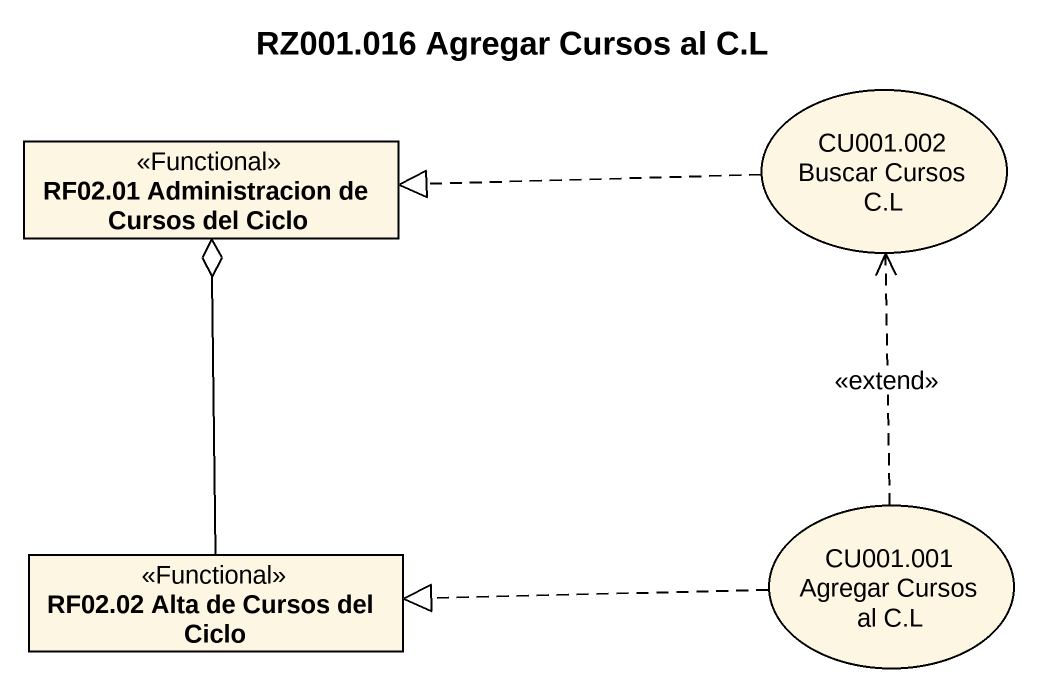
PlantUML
@startuml
title RZ001.016 Agregar Cursos al C.L
allowmixing
hide circle
hide empty members
class "RF02.01 Administracion de Cursos del Ciclo" as RF02_01_Administracion_de <<Functional>>
usecase "CU001.002 Buscar Cursos C.L" as CU001_002_Buscar_Cursos_C_L
class "RF02.02 Alta de Cursos del Ciclo" as RF02_02_Alta_de_Cursos_del <<Functional>>
usecase "CU001.001 Agregar Cursos al C.L" as CU001_001_Agregar_Cursos_al
CU001_002_Buscar_Cursos_C_L .left.|> RF02_01_Administracion_de
RF02_02_Alta_de_Cursos_del -up-o RF02_01_Administracion_de
CU001_001_Agregar_Cursos_al .up.> CU001_002_Buscar_Cursos_C_L : <<extend>>
CU001_001_Agregar_Cursos_al .left.|> RF02_02_Alta_de_Cursos_del
@enduml
